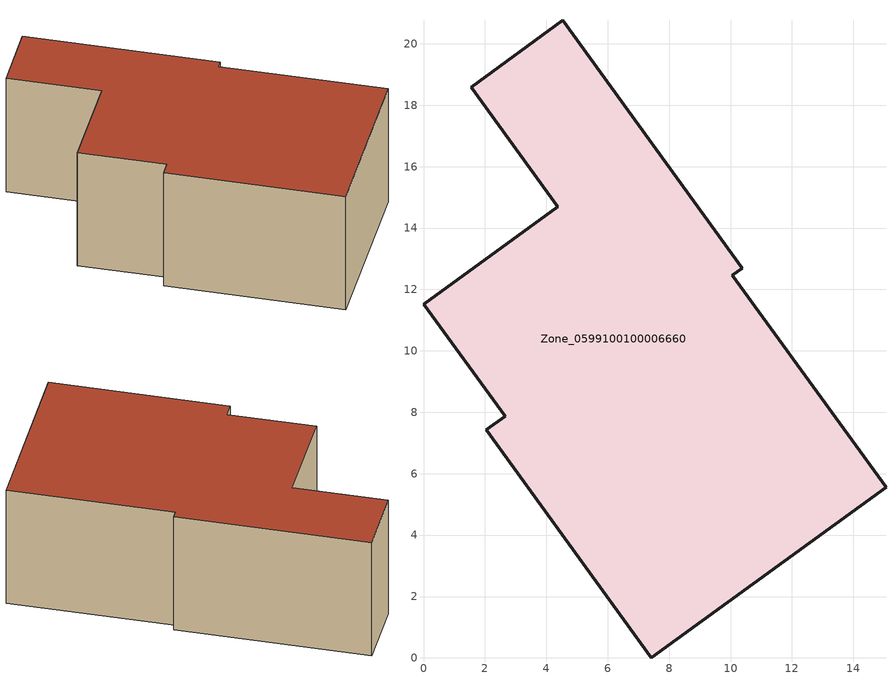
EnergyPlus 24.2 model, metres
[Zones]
Zone_0599100100006660
 floor ground (C_G): 15.06,5.56 7.41,0 2.05,7.43 2.66,7.88 0,11.52 4.38,14.69 1.55,18.59 4.53,20.77 10.38,12.7 10.06,12.46 z0
 wall outside (C_F): 10.38,12.7 4.53,20.77 1.55,18.59 4.38,14.69 0,11.52 2.66,7.88 2.05,7.43 7.41,0 15.06,5.56 10.06,12.46 10.38,12.7 z0:6.79
 roof outside (C_R): 7.41,0 15.06,5.56 10.06,12.46 10.38,12.7 4.53,20.77 1.55,18.59 4.38,14.69 0,11.52 2.66,7.88 2.05,7.43 z6.79
[BUILDING]
Pand.0599100100006660: North Axis=0; Terrain=City; Loads Convergence Tolerance Value=0.04; Temperature Convergence Tolerance Value=0.4; Solar Distribution=FullExterior; Maximum Number of Warmup Days=25; Minimum Number of Warmup Days=1
[Site:Location]
Rotterdam.The.Hague.AP_ZH_NLD Design_Conditions: Latitude=51.96; Longitude=4.45; Time Zone=1; Elevation=-4.5
[SITE:GROUNDTEMPERATURE:BUILDINGSURFACE]
18, 18, 18, 18, 18, 18, 18, 18, 18, 18, 18, 18
[MATERIAL] Thermal Absorptance=0.9; Solar Absorptance=0.7; Visible Absorptance=0.7
Name | Roughness | Thickness | Conductivity | Density | Specific Heat
G.D.2006-2014 | MediumSmooth | 0.15 | 0.06 | 540 | 1210
F.D.2006-2014 | Rough | 0.3 | 0.12 | 1920 | 840
R.D.2006-2014 | MediumRough | 0.2 | 0.08 | 1500 | 1000
[CONSTRUCTION]
C_G: G.D.2006-2014
C_F: F.D.2006-2014
C_R: R.D.2006-2014
[ZONE]
Zone_0599100100006660: Type=1; Multiplier=1; Ceiling Height=Autocalculate; Volume=Autocalculate; Floor Area=autocalculate; Part of Total Floor Area=Yes
[ZONEINFILTRATION:DESIGNFLOWRATE]
Infil_Zone_0599100100006660: Zone or ZoneList or Space or SpaceList=Zone_0599100100006660; Schedule=AlwaysOn; Design Flow Rate Calculation Method=Flow/Area; Flow Rate per Floor Area=0.0021; Constant Term Coefficient=1; Temperature Term Coefficient=0; Velocity Term Coefficient=0; Velocity Squared Term Coefficient=0
[HVACTEMPLATE:ZONE:IDEALLOADSAIRSYSTEM]
Zone_0599100100006660: Maximum Heating Supply Air Temperature=50; Minimum Cooling Supply Air Temperature=13; Maximum Heating Supply Air Humidity Ratio=0.0156; Minimum Cooling Supply Air Humidity Ratio=0.0077; Heating Limit=NoLimit; Cooling Limit=NoLimit; Dehumidification Control Type=ConstantSensibleHeatRatio; Cooling Sensible Heat Ratio=0.7; Dehumidification Setpoint=60; Humidification Control Type=None; Humidification Setpoint=30; Outdoor Air Method=None; Outdoor Air Flow Rate per Person=0.00944; Outdoor Air Flow Rate per Zone Floor Area=0; Outdoor Air Flow Rate per Zone=0; Demand Controlled Ventilation Type=None; Outdoor Air Economizer Type=NoEconomizer; Heat Recovery Type=None; Sensible Heat Recovery Effectiveness=0.7; Latent Heat Recovery Effectiveness=0.65
[ZONECONTROL:THERMOSTAT]
ThermostatControl_Zone_0599100100006660: Zone or ZoneList=Zone_0599100100006660; Control Type Schedule=DualSetpointControlType; Control 1=Thermostat_Zone_0599100100006660; Temperature Difference Between Cutout And Setpoint=0
[THERMOSTATSETPOINT:DUALSETPOINT]
Thermostat_Zone_0599100100006660: Heating Setpoint Temperature Schedule=HeatingSetpoint_Zone_0599100100006660; Cooling Setpoint Temperature Schedule=CoolingSetpoint_Zone_0599100100006660
[SCHEDULE:COMPACT]
HeatingSetpoint_Zone_0599100100006660: Through: 12/31, For: AllDays, Until: 24:00, 21
CoolingSetpoint_Zone_0599100100006660: Through: 12/31, For: AllDays, Until: 24:00, 24
DualSetpointControlType: Through: 12/31, For: AllDays, Until: 24:00, 4
AlwaysOn: Through: 12/31, For: AllDays, Until: 24:00, 1
